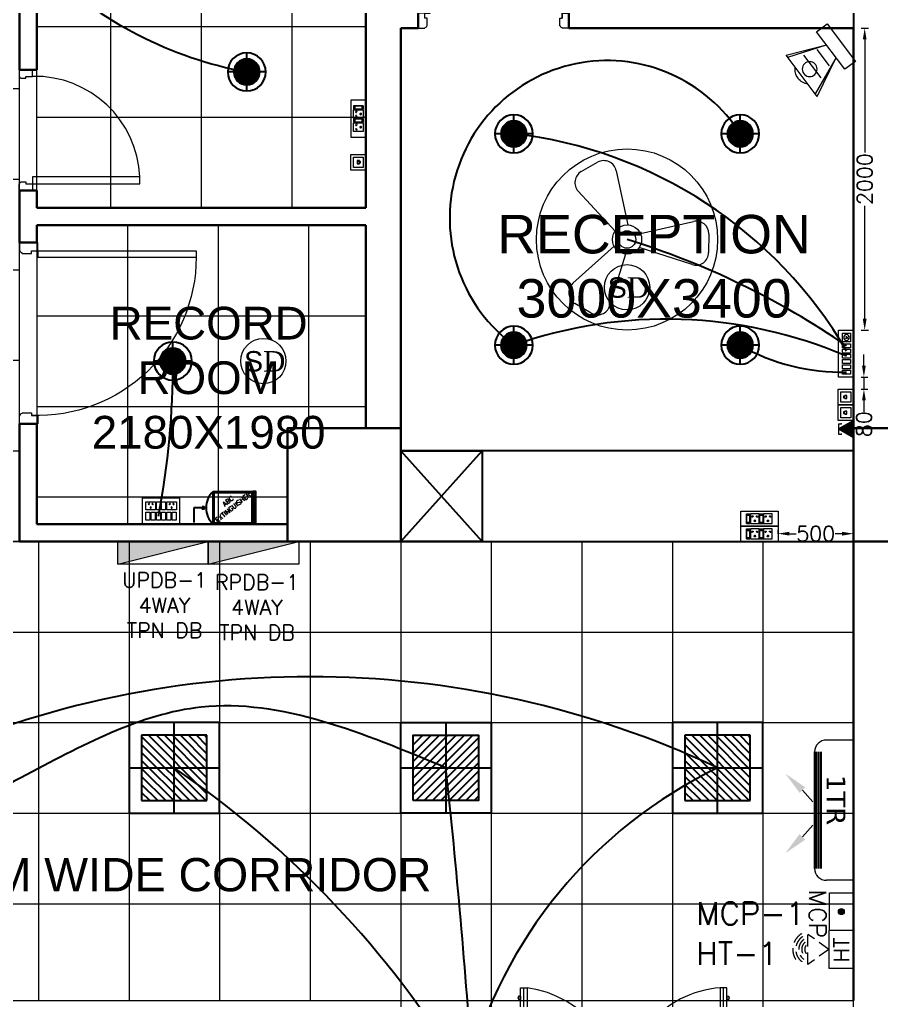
# Model space of a CAD drawing. Header units: millimetres. Extents: x 3552052 to 4144896, y -707811 to -630695.
# Drawn here: x 3579611 to 3585321, y -648580 to -642084 of the extents above; entities that cross this region are included whole.
import ezdxf

# ---------------------------------------------------------------- set-up
doc = ezdxf.new("R2010")
doc.units = ezdxf.units.MM
doc.header["$LTSCALE"] = 6
doc.header["$MEASUREMENT"] = 0
doc.linetypes.add('DASHED2', pattern=[0.375, 0.25, -0.125])
doc.linetypes.add('HIDDEN', pattern=[0.375, 0.25, -0.125])
doc.layers.get('Defpoints').update_dxf_attribs({"linetype": 'CONTINUOUS', "lineweight": 0})
for name, color, linetype, lineweight in [('COL', 5, 'CONTINUOUS', 0), ('DIM', 7, 'CONTINUOUS', 0), ('DOOR', 44, 'CONTINUOUS', 0), ('Double Leaf Door', 4, 'CONTINUOUS', 0), ('ELE 36W EMERGENCY LIGHT', 5, 'CONTINUOUS', 0), ('ELE 36W LED LIGHT', 6, 'CONTINUOUS', 0), ('ELE-1200MM CEILINGFAN', 6, 'CONTINUOUS', 0), ('ELE-12M RAW&UPS SB', 40, 'CONTINUOUS', 0), ('ELE-12W LED', 1, 'CONTINUOUS', 0), ('ELE-12W UPS LIGHT', 3, 'CONTINUOUS', 0), ('ELE-2NOS OF 6-16 RAW POWER SOCKET', 1, 'CONTINUOUS', 0), ('ELE-36W EMERGENCY  LED LIGHT', 7, 'CONTINUOUS', 0), ('ELE-36W LED LIGHT', 210, 'CONTINUOUS', 0), ('ELE-4M RAW P.SB', 40, 'CONTINUOUS', 0), ('ELE-4M UPS P.SB', 3, 'CONTINUOUS', 0), ('ELE-6M RAW P.SB', 40, 'HIDDEN', 0), ('ELE-8M RAW & UPS SB', 31, 'CONTINUOUS', 0), ('ELE-CABLE TRAY', 31, 'CONTINUOUS', 0), ('ELE-TEL POINT', 4, 'CONTINUOUS', 0), ('ELE. 2N0S OF 6-16 UPS SOCKETS', 191, 'CONTINUOUS', 0), ('ELE. DB', 1, 'CONTINUOUS', 0), ('ELE.DB', 1, 'CONTINUOUS', 0), ('ELE.LAN POINT', 3, 'CONTINUOUS', 0), ('FA-BELOW SMOKE DERECTOR', 1, 'CONTINUOUS', 0), ('FA-ELECTRONIC HOOTER', 6, 'CONTINUOUS', 0), ('FA-FIRE TEXT', 7, 'CONTINUOUS', 0), ('FA-MNUAL CALL POINT', 10, 'CONTINUOUS', 0), ('FUR', 21, 'CONTINUOUS', 0), ('hatch', 252, 'CONTINUOUS', 0), ('HVAC_HI_WALL_1TR', 1, 'CONTINUOUS', 0), ('LV.CC CEMARA', 66, 'CONTINUOUS', 0), ('M HVAC HIGH WALL UNIT', 3, 'CONTINUOUS', 0), ('MEP_HVAC_TEXT', 7, 'CONTINUOUS', 0), ('Staircase', 7, 'CONTINUOUS', 0), ('WALL', 8, 'CONTINUOUS', 0)]:
    doc.layers.add(name, color=color, linetype=linetype, lineweight=lineweight)
doc.layers.add('ELE-LIGHTING WIRING', color=7, linetype='CONTINUOUS', lineweight=0, true_color=0x63d7b6)
doc.layers.add('FIRE EXTINGUISHER', color=7, linetype='CONTINUOUS')
doc.styles.add('ARIAL', font='arial.ttf')
doc.styles.add('PDF Times New Roman', font='times.ttf')
doc.styles.add('ROMANS', font='romans.shx')
doc.styles.get("Standard").update_dxf_attribs({"font": 'SIMPLEX'})
doc.styles.add('VERDANA', font='verdana.ttf')
doc.dimstyles.new('AEPL1', dxfattribs={"dimtxt": 100, "dimasz": 75, "dimexe": 25, "dimexo": 50, "dimtad": 0, "dimdec": 0, "dimtxsty": 'ROMANS', "dimcen": 2.5, "dimclrd": 7, "dimclre": 7, "dimclrt": 7, "dimadec": 0, "dimazin": 0, "dimtfac": 1, "dimtdec": 0, "dimtmove": 0, "dimatfit": 3, "dimfxl": 1, "dimlwd": 0, "dimlwe": 0, "dimarcsym": 0})

# ---------------------------------------------------------------- blocks, each defined once
blk = doc.blocks.new('QWE')
at = {"layer": 'ELE-12W UPS LIGHT', "lineweight": 25}
h = blk.add_hatch(dxfattribs=at)
h.set_pattern_fill('ANSI31', color=8)
h.set_pattern_definition([(45, (-1135553.9097, 459369.4158), (-2.24506403, 2.24506403), [])])
edge = h.paths.add_edge_path()
edge.add_arc((0, 0), 85.7, 0, 360)
at = {"layer": 'ELE-12W UPS LIGHT', "color": 3, "lineweight": 25}
for p, q in [((0, -126.1), (0, 126.1)), ((-126.1, 0), (126.1, 0))]:
    blk.add_line(p, q, dxfattribs=at)
for radius in [126.1, 85.7]:
    blk.add_circle((0, 0), radius, dxfattribs=at)
blk = doc.blocks.new('dsff')
at = {"layer": 'ELE-4M RAW P.SB', "color": 40, "ltscale": 10}
for p, q in [((3540307, -687741.9), (3540313.9, -687738.3)), ((3540314.6, -687739.2), (3540309.6, -687744.9)), ((3540314.5, -687735.8), (3540312, -687728.6)), ((3540316, -687727.9), (3540315.6, -687735.7)), ((3540323.6, -687742.7), (3540317, -687738.5)), ((3540317.5, -687737.4), (3540324.9, -687738.9))]:
    blk.add_line(p, q, dxfattribs=at)
for points in [[(3540053.7, -687792.1), (3540364.8, -687792.1), (3540364.8, -687692.1), (3540053.7, -687692.1)], [(3540143.1, -687764.4), (3540169.5, -687764.4), (3540169.5, -687711.6), (3540143.1, -687711.6)], [(3540177.8, -687764.4), (3540204.2, -687764.4), (3540204.2, -687711.6), (3540177.8, -687711.6)], [(3540212.5, -687764.4), (3540238.8, -687764.4), (3540238.8, -687711.6), (3540212.5, -687711.6)], [(3540247.1, -687764.4), (3540273.5, -687764.4), (3540273.5, -687711.6), (3540247.1, -687711.6)], [(3540286.8, -687764.7), (3540344.9, -687764.7), (3540344.9, -687712), (3540286.8, -687712)]]:
    blk.add_lwpolyline(points, close=True, dxfattribs=at)
for radius in [19.1, 1.78]:
    blk.add_circle((3540315.5, -687737.5), radius, dxfattribs=at)
at = {"layer": 'ELE-6M RAW P.SB', "color": 3, "linetype": 'ByBlock'}
for points in [[(3540073.7, -687764.4), (3540100.1, -687764.4), (3540100.1, -687711.6), (3540073.7, -687711.6)], [(3540108.4, -687764.4), (3540134.8, -687764.4), (3540134.8, -687711.6), (3540108.4, -687711.6)]]:
    blk.add_lwpolyline(points, close=True, dxfattribs=at)
blk = doc.blocks.new('*D69')
at = {"layer": 'Defpoints', "color": 0, "transparency": 16777216}
for p in [(3585135.5, -642140.4), (3585209.9, -642140.4), (3585135.5, -644140.4)]:
    blk.add_point(p, dxfattribs=at)
at = {"layer": 'ELE-CABLE TRAY', "color": 7, "lineweight": 0, "transparency": 16777216}
for p, q in [((3585185.5, -642140.4), (3585234.9, -642140.4)), ((3585209.9, -642215.4), (3585209.9, -642963.6)), ((3585209.9, -644065.4), (3585209.9, -643317.2)), ((3585185.5, -644140.4), (3585234.9, -644140.4))]:
    blk.add_line(p, q, dxfattribs=at)
at = {"layer": 'ELE-CABLE TRAY', "color": 7, "transparency": 16777216}
for points in [[(3585197.4, -642215.4), (3585222.4, -642215.4), (3585209.9, -642140.4)], [(3585197.4, -644065.4), (3585222.4, -644065.4), (3585209.9, -644140.4)]]:
    blk.add_solid(points, dxfattribs=at)
at = {"layer": 'ELE-CABLE TRAY', "color": 7, "lineweight": -3, "transparency": 16777216, "insert": (3585209.9, -643140.4), "char_height": 100, "attachment_point": 5, "rotation": 90, "style": 'ROMANS'}
blk.add_mtext('2000', dxfattribs=at)
blk = doc.blocks.new('tel')
at = {"layer": 'ELE-TEL POINT', "ltscale": 30}
h = blk.add_hatch(dxfattribs=at)
h.set_pattern_fill('ANSI31', color=4, scale=19.025387, style=0)
h.set_pattern_definition([(45, (-98.626, 0.184), (-42.7132, 42.7132), [])])
h.paths.add_polyline_path([(-99, 0), (840, 1654), (1778, -3)])
at = {"layer": 'ELE-TEL POINT', "color": 4, "ltscale": 30}
for p, q in [((-99, 0), (840, 1654)), ((840, 1654), (1778, -3)), ((1778, -3), (-99, 0))]:
    blk.add_line(p, q, dxfattribs=at)
at = {"layer": 'ELE-TEL POINT', "color": 4, "ltscale": 12}
for p, q in [((276, 1648), (275, 1398)), ((1404, 1646), (1403, 1396))]:
    blk.add_line(p, q, dxfattribs=at)
at = {"layer": 'ELE-TEL POINT', "color": 4, "linetype": 'Continuous', "ltscale": 12}
blk.add_line((276, 1648), (1404, 1646), dxfattribs=at)
at = {"layer": 'ELE-TEL POINT', "color": 4, "ltscale": 30, "const_width": 95.1}
for points in [[(227, 1363, 1), (323, 1363, 1)], [(1355, 1361, 1), (1451, 1361, 1)]]:
    blk.add_lwpolyline(points, format="xyb", close=True, dxfattribs=at)
blk = doc.blocks.new('Voice')
at = {"layer": 'ELE.LAN POINT', "color": 6}
for points in [[(0, -31.8), (127.9, -31.8), (127.9, 92), (0, 92)], [(21.9, -10), (106, -10), (106, 70.1), (21.9, 70.1)], [(77.3, 21.4), (69.7, 21.4), (69.7, 11.7), (58.1, 11.7), (58.1, 21.4), (50.6, 21.4), (50.6, 38.7), (77.3, 38.7)], [(75.9, 22.8), (68.4, 22.8), (68.4, 13), (59.5, 13), (59.5, 22.8), (52, 22.8), (52, 37.4), (75.9, 37.4)]]:
    blk.add_lwpolyline(points, close=True, dxfattribs=at)
blk = doc.blocks.new('*D70')
at = {"layer": 'Defpoints', "color": 0, "transparency": 16777216}
for p in [(3585135.5, -644451.5), (3585135.5, -644531.5), (3585204.7, -644531.5)]:
    blk.add_point(p, dxfattribs=at)
at = {"layer": 'ELE-CABLE TRAY', "color": 7, "lineweight": 0, "transparency": 16777216}
for p, q in [((3585204.7, -644376.5), (3585204.7, -644301.5)), ((3585185.5, -644451.5), (3585229.7, -644451.5)), ((3585204.7, -644451.5), (3585204.7, -644531.5)), ((3585185.5, -644531.5), (3585229.7, -644531.5)), ((3585204.7, -644606.5), (3585204.7, -644681.5))]:
    blk.add_line(p, q, dxfattribs=at)
at = {"layer": 'ELE-CABLE TRAY', "color": 7, "transparency": 16777216}
for points in [[(3585192.2, -644376.5), (3585217.2, -644376.5), (3585204.7, -644451.5)], [(3585192.2, -644606.5), (3585217.2, -644606.5), (3585204.7, -644531.5)]]:
    blk.add_solid(points, dxfattribs=at)
at = {"layer": 'ELE-CABLE TRAY', "color": 7, "lineweight": -3, "transparency": 16777216, "insert": (3585204.7, -644763.1), "char_height": 100, "attachment_point": 5, "rotation": 90, "style": 'ROMANS'}
blk.add_mtext('80', dxfattribs=at)
blk = doc.blocks.new('*D71')
at = {"layer": 'Defpoints', "color": 0, "transparency": 16777216}
for p in [(3585135.5, -645489.1), (3584635.6, -645540.4), (3585135.5, -645540.4)]:
    blk.add_point(p, dxfattribs=at)
at = {"layer": 'ELE-CABLE TRAY', "color": 7, "lineweight": 0, "transparency": 16777216}
for p, q in [((3584635.6, -645490.4), (3584635.6, -645464.1)), ((3584710.6, -645489.1), (3584756.4, -645489.1)), ((3585060.5, -645489.1), (3585014.8, -645489.1)), ((3585135.5, -645490.4), (3585135.5, -645464.1))]:
    blk.add_line(p, q, dxfattribs=at)
at = {"layer": 'ELE-CABLE TRAY', "color": 7, "transparency": 16777216}
for points in [[(3584710.6, -645476.6), (3584710.6, -645501.6), (3584635.6, -645489.1)], [(3585060.5, -645476.6), (3585060.5, -645501.6), (3585135.5, -645489.1)]]:
    blk.add_solid(points, dxfattribs=at)
at = {"layer": 'ELE-CABLE TRAY', "color": 7, "lineweight": -3, "transparency": 16777216, "insert": (3584885.6, -645489.1), "char_height": 100, "attachment_point": 5, "style": 'ROMANS'}
blk.add_mtext('500', dxfattribs=at)
blk = doc.blocks.new('18W LED')
at = {"layer": 'ELE-12W LED', "lineweight": 25}
h = blk.add_hatch(dxfattribs=at)
h.set_pattern_fill('ANSI31', color=252)
h.set_pattern_definition([(45, (-1135553.9097, 459369.4158), (-2.24506403, 2.24506403), [])])
edge = h.paths.add_edge_path()
edge.add_arc((0, 0), 85.7, 0, 360)
at = {"layer": 'ELE-12W LED', "color": 1, "lineweight": 25}
for p, q in [((0, -126.1), (0, 126.1)), ((-126.1, 0), (126.1, 0))]:
    blk.add_line(p, q, dxfattribs=at)
for radius in [126.1, 85.7]:
    blk.add_circle((0, 0), radius, dxfattribs=at)
blk = doc.blocks.new('A$C07FB25EA')
at = {"layer": 'ELE-1200MM CEILINGFAN', "color": 3}
for p, q in [((6.53, 13.37), (9.47, 11.64)), ((0.26, 2.64), (3.17, 12.07)), ((9.84, 7.94), (2.36, 1.21)), ((-11.8, 4.55), (-2.22, 1.44)), ((-14.84, -1.03), (-14.81, 2.38)), ((-2.41, -1.1), (-12.04, -3.29)), ((2.16, -1.54), (8.87, -8.78)), ((1.96, -12.49), (-0.13, -2.65)), ((8.31, -12.34), (5.35, -14.02))]:
    blk.add_line(p, q, dxfattribs=at)
at = {"layer": 'ELE-1200MM CEILINGFAN', "color": 5, "ltscale": 10}
blk.add_circle((0, 0), 16.45, dxfattribs=at)
at = {"layer": 'ELE-1200MM CEILINGFAN', "color": 3}
for radius in [2.65, 1.58]:
    blk.add_circle((0, 0), radius, dxfattribs=at)
for centre, start, end in [((5.36, 11.38), 59.5281, 162.5229), ((8.3, 9.66), 311.9493, 59.5281), ((-12.51, 2.36), 71.9493, 179.5281), ((-12.54, -1.05), 179.5281, 282.5229), ((7.18, -10.34), 299.5281, 42.5229), ((4.21, -12.02), 191.9493, 299.5281)]:
    blk.add_arc(centre, 2.3, start, end, dxfattribs=at)
blk = doc.blocks.new('SMOKE DETECTOR')
at = {"layer": 'FA-BELOW SMOKE DERECTOR', "color": 7}
blk.add_circle((931028.7, -118293.9), 166, dxfattribs=at)
at = {"layer": 'FA-BELOW SMOKE DERECTOR', "insert": (930887.1, -118373), "char_height": 150, "attachment_point": 7, "style": 'PDF Times New Roman'}
blk.add_mtext('{\\fArial|b0|i0|c0|p34;S}D', dxfattribs=at)
blk = doc.blocks.new('6MODULE-UPS')
at = {"layer": 'ELE. 2N0S OF 6-16 UPS SOCKETS', "color": 223, "lineweight": 0}
for p, q in [((-5.7, 91.9), (-5.7, 19.7)), ((-5.7, 91.9), (-5.7, 19.7)), ((19.4, 91.9), (-5.7, 91.9)), ((-5.7, 91.9), (19.4, 91.9)), ((-3.6, 84), (-3.6, 27.6)), ((17.3, 84), (-3.6, 84)), ((17.3, 27.6), (17.3, 84)), ((19.4, 19.7), (19.4, 91.9)), ((23.6, 91.9), (86.9, 91.9)), ((23.6, 19.7), (23.6, 91.9)), ((86.9, 91.9), (86.9, 19.7)), ((91.1, 91.9), (91.1, 19.7)), ((91.1, 91.9), (91.1, 19.7)), ((116.2, 91.9), (91.1, 91.9)), ((91.1, 91.9), (116.2, 91.9)), ((93.2, 84), (93.2, 27.6)), ((114.1, 84), (93.2, 84)), ((114.1, 27.6), (114.1, 84)), ((116.2, 19.7), (116.2, 91.9)), ((120.4, 19.7), (120.4, 91.9)), ((120.4, 91.9), (183.6, 91.9)), ((183.6, 91.9), (183.6, 19.7)), ((-5.7, 19.7), (19.4, 19.7)), ((-3.6, 30.1), (17.3, 30.1)), ((-3.6, 27.6), (17.3, 27.6)), ((86.9, 19.7), (23.6, 19.7)), ((91.1, 19.7), (116.2, 19.7)), ((93.2, 30.1), (114.1, 30.1)), ((93.2, 27.6), (114.1, 27.6)), ((183.6, 19.7), (120.4, 19.7))]:
    blk.add_line(p, q, dxfattribs=at)
blk.add_lwpolyline([(-48.1, 0), (226, 0), (226, 111.6), (-48.1, 111.6)], close=True, dxfattribs=at)
for centre, radius, start, end in [((55.3, 73.6), 4.92, 307.15837, 232.84163), ((152, 73.6), 4.92, 307.15837, 232.84163), ((37.2, 41.7), 4.24, 5.26891, 272.51003), ((40.6, 38.8), 3.42, 202.68381, 75.09514), ((55.3, 68.7), 3.14, 161.40312, 18.59688), ((69.9, 38.8), 3.42, 104.90486, 337.31619), ((73.3, 41.7), 4.24, 267.48997, 174.73109), ((134, 41.7), 4.24, 5.26891, 272.51003), ((137.3, 38.8), 3.42, 202.68381, 75.09514), ((152, 68.7), 3.14, 161.40312, 18.59688), ((166.7, 38.8), 3.42, 104.90486, 337.31619), ((170, 41.7), 4.24, 267.48997, 174.73109)]:
    blk.add_arc(centre, radius, start, end, dxfattribs=at)
blk = doc.blocks.new('FIRE EXTINGUISHER')
at = {"layer": 'FIRE EXTINGUISHER', "color": 1, "ltscale": 0.1}
for p, q in [((-0.112, 1.728), (-0.548, 1.728)), ((-0.112, 1.481), (-0.112, 1.728)), ((-0.112, 1.365), (-0.112, 1.423))]:
    blk.add_line(p, q, dxfattribs=at)
for points in [[(-0.084, 1.481), (-0.141, 1.481), (-0.141, 1.423), (-0.084, 1.423)], [(0.372, 1.149), (0.372, -0.029), (-0.597, -0.029), (-0.597, 1.149)], [(0.35, 1.127), (0.35, -0.007), (-0.575, -0.007), (-0.575, 1.127)], [(-0.597, -0.124), (0.372, -0.124), (0.372, -0.029), (-0.597, -0.029)], [(-0.575, -0.102), (0.35, -0.102), (0.35, -0.052), (-0.575, -0.052)]]:
    blk.add_lwpolyline(points, close=True, dxfattribs=at)
blk.add_arc((-0.112, 0.712), 0.653, 42.0434, 137.9121, dxfattribs=at)
at = {"layer": 'FIRE EXTINGUISHER', "color": 1, "ltscale": 0.1, "insert": (-0.146, 0.52, -243.239), "char_height": 0.139, "width": 0.31903, "attachment_point": 8, "rotation": 308.636}
blk.add_mtext('ABC EXTINGUISHER', dxfattribs=at)
blk = doc.blocks.new('MCP')
at = {"layer": 'FA-MNUAL CALL POINT'}
h = blk.add_hatch(color=256, dxfattribs=at)
h.set_gradient(color1=(255, 0, 0), color2=(255, 39, 39), centered=1, one_color=1, tint=0.57958)
h.paths.add_polyline_path([(417503.5, 744463.8, 1), (417477.5, 744463.8, 1)])
blk.add_lwpolyline([(417407.5, 744516), (417573.5, 744516), (417573.5, 744411.5), (417407.5, 744411.5)], close=True, dxfattribs=at)
blk.add_circle((417490.5, 744463.8), 13, dxfattribs=at)
at = {"layer": 'FA-MNUAL CALL POINT', "insert": (417500.1, 744322), "char_height": 75, "width": 244.762, "attachment_point": 8}
blk.add_mtext('MCP', dxfattribs=at)
blk = doc.blocks.new('110DB FIRE HOOTER')
at = {"layer": 'FA-ELECTRONIC HOOTER', "color": 53, "linetype": 'DASHED2'}
for p, q in [((-0.238, 0), (-0.238, -0.311)), ((0.238, 0), (-0.238, 0)), ((0.238, -0.311), (0.238, 0)), ((-0.238, -0.311), (0.238, -0.311))]:
    blk.add_line(p, q, dxfattribs=at)
at = {"layer": 'FA-ELECTRONIC HOOTER', "color": 53, "linetype": 'DASHED2', "ltscale": 0.1}
for p, q in [((0, -0.311), (-0.19, -0.576)), ((0, -0.311), (0.19, -0.576)), ((0.19, -0.576), (-0.19, -0.576))]:
    blk.add_line(p, q, dxfattribs=at)
for radius, start, end in [(0.118, 220.3172, 319.6828), (0.08, 230.7147, 309.2853), (0.231, 210.2007, 319.4187), (0.193, 212.22, 327.78), (0.155, 215.2483, 324.7517)]:
    blk.add_arc((0, -0.536), radius, start, end, dxfattribs=at)
at = {"layer": 'FA-ELECTRONIC HOOTER', "color": 53, "insert": (0.165, -0.247), "char_height": 0.1942, "width": 0.36807, "attachment_point": 1, "rotation": 180}
blk.add_mtext('HT', dxfattribs=at)
blk = doc.blocks.new('CC CEMARA')
at = {"layer": 'LV.CC CEMARA', "linetype": 'ByBlock'}
for p, q in [((46.7, -104.5), (105.3, -34.9)), ((239.6, -66.6), (64.7, -12.2)), ((232.1, -75.7), (64.7, -12.2)), ((94.5, -242.4), (18.6, -67.1)), ((18.6, -67.1), (104.2, -230.6)), ((81.3, -159.1), (162.8, -62.4)), ((94.5, -242.4), (239.6, -66.6))]:
    blk.add_line(p, q, dxfattribs=at)
blk.add_lwpolyline([(110.8, 42.8), (66.4, 79.7), (-66.4, -79.7), (-22, -116.7)], close=True, dxfattribs=at)
blk.add_circle((133.5, -123.5), 32.9, dxfattribs=at)
blk.add_arc((131.6, -123.6), 66.7, 275.3702, 5.5412, dxfattribs=at)
blk = doc.blocks.new('A$C19B8274B')
at = {"layer": 'DOOR'}
for p, q in [((-45, 925), (-80, 925)), ((-80, 50), (-80, 925)), ((-45, 50), (-45, 925)), ((-45, 50), (-80, 50)), ((-955, -50), (-955, -47.5)), ((-940, -35), (-942.5, -35)), ((-60, -35), (-57.5, -35)), ((-45, -50), (-45, -47.5))]:
    blk.add_line(p, q, dxfattribs=at)
for points in [[(-940, 15), (-955, 15), (-955, 50), (-1000, 50), (-1000, -50), (-955, -50)], [(-940, -35), (-940, 15)], [(-60, 15), (-45, 15), (-45, 50), (0, 50), (0, -50), (-45, -50)], [(-60, -35), (-60, 15)]]:
    blk.add_lwpolyline(points, dxfattribs=at)
at = {"layer": 'DOOR', "color": 145}
blk.add_arc((-80, 50), 875, 90, 182.2924, dxfattribs=at)
at = {"layer": 'DOOR'}
for centre, start, end in [((-955, -35), 270, 0), ((-45, -35), 180, 270)]:
    blk.add_arc(centre, 12.5, start, end, dxfattribs=at)
blk = doc.blocks.new('Z$W@#1841')
at = {"layer": 'DOOR'}
blk.add_lwpolyline([(482.5, 633.2), (482.5, -167.4), (533, -167.4), (533, 633.2)], close=True, dxfattribs=at)
for points in [[(-254.1, -217.9), (-267.6, -217.9), (-267.6, -167.4), (-317.3, -167.4), (-317.3, -267.4), (-267.6, -267.4), (-267.6, -265.2, 0.414214), (-256.3, -253.9), (-254.1, -253.9)], [(519.5, -217.9), (533, -217.9), (533, -167.4), (582.7, -167.4), (582.7, -267.4), (533, -267.4), (533, -265.2, -0.414214), (521.7, -253.9), (519.5, -253.9)]]:
    blk.add_lwpolyline(points, format="xyb", close=True, dxfattribs=at)
at = {"layer": 'DOOR', "color": 145}
blk.add_arc((518.4, -152.1), 786.1, 92.61772, 181.11293, dxfattribs=at)
blk = doc.blocks.new('2000x80')
at = {"layer": 'Double Leaf Door'}
for points in [[(104210, -25357.6), (104215, -25357.6), (104215, -25061.1), (104210, -25061.1)], [(104253.7, -25061.1), (104248.7, -25061.1), (104248.7, -25357.6), (104253.7, -25357.6)], [(105533.1, -25061.1), (105538, -25061.1), (105538, -25357.6), (105533.1, -25357.6)], [(105576.7, -25357.6), (105571.8, -25357.6), (105571.8, -25061.1), (105576.7, -25061.1)]]:
    blk.add_hatch(color=6, dxfattribs=at).paths.add_polyline_path(points)
at = {"layer": 'Double Leaf Door', "color": 8}
for p, q in [((104210, -25567.2), (104210, -24813)), ((104210, -24813), (104253.7, -24813)), ((104231.9, -25061.1), (104231.9, -24813)), ((104253.7, -24813), (104253.7, -25567.2)), ((105576.7, -24813), (105533.1, -24813)), ((105533.1, -24813), (105533.1, -25567.2)), ((105554.9, -25061.1), (105554.9, -24813)), ((105576.7, -25567.2), (105576.7, -24813)), ((104195.7, -24870.5), (104195.7, -24888.5)), ((104210, -24868.6), (104197.6, -24868.6)), ((104210, -24868.6), (104210, -24890.5)), ((105576.7, -24868.6), (105589.2, -24868.6)), ((105576.7, -24868.6), (105576.7, -24890.5)), ((105591.1, -24870.5), (105591.1, -24888.5)), ((104197.6, -24890.5), (104210, -24890.5)), ((105589.2, -24890.5), (105576.7, -24890.5)), ((104231.9, -25567.2), (104231.9, -25357.6)), ((105554.9, -25567.2), (105554.9, -25357.6)), ((104165.9, -25567.2), (104165.9, -25647.2)), ((104206.1, -25567.2), (104165.9, -25567.2)), ((104167.9, -25569.2), (104167.9, -25645.3)), ((104204.1, -25569.2), (104167.9, -25569.2)), ((104204.1, -25644.3), (104204.1, -25569.2)), ((104206.1, -25642.3), (104206.1, -25567.2)), ((104253.7, -25567.2), (104210, -25567.2)), ((105533.1, -25567.2), (105576.7, -25567.2)), ((105580.7, -25642.3), (105580.7, -25567.2)), ((105580.7, -25567.2), (105620.9, -25567.2)), ((105582.7, -25644.3), (105582.7, -25569.2)), ((105582.7, -25569.2), (105618.9, -25569.2)), ((105618.9, -25569.2), (105618.9, -25645.3)), ((105620.9, -25567.2), (105620.9, -25647.2)), ((104165.9, -25647.2), (104206.1, -25647.2)), ((104167.9, -25645.3), (104206.1, -25645.3)), ((104216, -25644.3), (104204.1, -25644.3)), ((104218, -25642.3), (104206.1, -25642.3)), ((104206.1, -25645.3), (104216, -25645.3)), ((104206.1, -25647.2), (104218, -25647.2)), ((104216, -25645.3), (104216, -25644.3)), ((104218, -25647.2), (104218, -25642.3)), ((105568.8, -25647.2), (105568.8, -25642.3)), ((105568.8, -25642.3), (105580.7, -25642.3)), ((105580.7, -25647.2), (105568.8, -25647.2)), ((105570.8, -25645.3), (105570.8, -25644.3)), ((105570.8, -25644.3), (105582.7, -25644.3)), ((105580.7, -25645.3), (105570.8, -25645.3)), ((105618.9, -25645.3), (105580.7, -25645.3)), ((105620.9, -25647.2), (105580.7, -25647.2))]:
    blk.add_line(p, q, dxfattribs=at)
at = {"layer": 'Double Leaf Door', "color": 6}
for p, q in [((104253.7, -25061.1), (104210, -25061.1)), ((104210, -25061.1), (104210, -25357.6)), ((104215, -25357.6), (104215, -25061.1)), ((104248.7, -25357.6), (104248.7, -25061.1)), ((104253.7, -25357.6), (104253.7, -25061.1)), ((105533.1, -25357.6), (105533.1, -25061.1)), ((105533.1, -25061.1), (105576.7, -25061.1)), ((105538, -25357.6), (105538, -25061.1)), ((105571.8, -25357.6), (105571.8, -25061.1)), ((105576.7, -25061.1), (105576.7, -25357.6)), ((104210, -25357.6), (104253.7, -25357.6)), ((105576.7, -25357.6), (105533.1, -25357.6))]:
    blk.add_line(p, q, dxfattribs=at)
at = {"layer": 'Double Leaf Door', "color": 6, "ltscale": 100}
for p, q in [((104248.7, -25061.1), (104248.7, -25357.6)), ((105538, -25061.1), (105538, -25357.6))]:
    blk.add_line(p, q, dxfattribs=at)
at = {"layer": 'Double Leaf Door', "color": 6}
for points in [[(104210, -25061.1), (104210, -25357.6), (104215, -25357.6), (104215, -25061.1), (104210, -25061.1)], [(104253.7, -25061.1), (104253.7, -25357.6), (104248.7, -25357.6), (104248.7, -25061.1), (104253.7, -25061.1)], [(105533.1, -25061.1), (105533.1, -25357.6), (105538, -25357.6), (105538, -25061.1), (105533.1, -25061.1)], [(105576.7, -25061.1), (105576.7, -25357.6), (105571.8, -25357.6), (105571.8, -25061.1), (105576.7, -25061.1)]]:
    blk.add_lwpolyline(points, dxfattribs=at)
at = {"layer": 'Double Leaf Door', "ltscale": 5000}
for points in [[(104210, -25061.1), (104210, -25357.6), (104215, -25357.6), (104215, -25061.1), (104210, -25061.1)], [(105576.7, -25061.1), (105576.7, -25357.6), (105571.8, -25357.6), (105571.8, -25061.1), (105576.7, -25061.1)]]:
    blk.add_lwpolyline(points, dxfattribs=at)
at = {"layer": 'Double Leaf Door', "color": 8}
for centre, radius, start, end in [((104143.8, -25554.6), 749.7, 359.03214, 81.57239), ((105589, -25508.8), 698.1, 94.59437, 184.8011), ((104195.7, -24879.5), 3.72, 90, 270), ((104197.6, -24870.5), 1.98, 90, 180), ((105589.2, -24870.5), 1.98, 0, 90), ((105591.1, -24879.5), 3.72, 270, 90), ((104197.6, -24888.5), 1.98, 180, 270), ((105589.2, -24888.5), 1.98, 270, 0)]:
    blk.add_arc(centre, radius, start, end, dxfattribs=at)
blk = doc.blocks.new('FGDFGG')
at = {"layer": 'ELE-12M RAW&UPS SB', "color": 40, "ltscale": 10}
for points in [[(3595228.4, -688021.4), (3594984.7, -688021.4), (3594984.7, -687846.4), (3595228.4, -687846.4)], [(3595033, -687926.2), (3595006.6, -687926.2), (3595006.6, -687873.4), (3595033, -687873.4)], [(3595067.7, -687926.2), (3595041.3, -687926.2), (3595041.3, -687873.4), (3595067.7, -687873.4)], [(3595102.4, -687926.2), (3595076, -687926.2), (3595076, -687873.4), (3595102.4, -687873.4)], [(3595137, -687926.2), (3595110.6, -687926.2), (3595110.6, -687873.4), (3595137, -687873.4)], [(3595102.4, -687993.7), (3595076, -687993.7), (3595076, -687940.9), (3595102.4, -687940.9)], [(3595137, -687993.7), (3595110.6, -687993.7), (3595110.6, -687940.9), (3595137, -687940.9)]]:
    blk.add_lwpolyline(points, close=True, dxfattribs=at)
at = {"layer": 'ELE-12M RAW&UPS SB', "color": 3, "linetype": 'ByBlock'}
blk.add_lwpolyline([(3595171.7, -687926.2), (3595145.3, -687926.2), (3595145.3, -687873.4), (3595171.7, -687873.4)], close=True, dxfattribs=at)
at = {"layer": 'ELE-12M RAW&UPS SB', "color": 3, "linetype": 'ByBlock', "elevation": 0}
blk.add_lwpolyline([(3595206.4, -687926.2), (3595180, -687926.2), (3595180, -687873.4), (3595206.4, -687873.4)], close=True, dxfattribs=at)
at = {"layer": 'ELE-4M RAW P.SB', "color": 40, "ltscale": 10}
for p, q in [((3595004.6, -687941.2), (3595067.7, -687941.2)), ((3595004.6, -687994), (3595004.6, -687941.2)), ((3595067.7, -687941.2), (3595067.7, -687994)), ((3595143.3, -687941.2), (3595206.4, -687941.2)), ((3595143.3, -687994), (3595143.3, -687941.2)), ((3595206.4, -687941.2), (3595206.4, -687994)), ((3595067.7, -687994), (3595004.6, -687994)), ((3595206.4, -687994), (3595143.3, -687994))]:
    blk.add_line(p, q, dxfattribs=at)
for centre, radius, start, end in [((3595022.9, -687977.9), 3.1, 5.26891, 272.51003), ((3595025.4, -687980.1), 2.5, 202.68381, 75.09514), ((3595036.1, -687954.6), 3.6, 307.15837, 232.84163), ((3595036.1, -687958.2), 2.29, 161.40312, 18.59688), ((3595046.9, -687980.1), 2.5, 104.90486, 337.31619), ((3595049.3, -687977.9), 3.1, 267.48997, 174.73109), ((3595161.7, -687977.9), 3.1, 5.26891, 272.51003), ((3595164.1, -687980.1), 2.5, 202.68381, 75.09514), ((3595174.9, -687954.6), 3.6, 307.15837, 232.84163), ((3595174.9, -687958.2), 2.29, 161.40312, 18.59688), ((3595185.6, -687980.1), 2.5, 104.90486, 337.31619), ((3595188, -687977.9), 3.1, 267.48997, 174.73109)]:
    blk.add_arc(centre, radius, start, end, dxfattribs=at)
blk = doc.blocks.new('FGG')
at = {"layer": 'ELE-4M UPS P.SB', "color": 251, "linetype": 'ByBlock'}
for p, q in [((3598122.1, -686041.4), (3598122.1, -688021.4)), ((3598722.1, -686041.4), (3598722.1, -688021.4)), ((3599322.1, -686041.4), (3599322.1, -687386.4)), ((3597522.1, -686641.4), (3599702, -686641.4)), ((3597522.1, -687241.4), (3599702, -687241.4)), ((3597522.1, -687841.4), (3599181.9, -687841.4))]:
    blk.add_line(p, q, dxfattribs=at)
blk.add_lwpolyline([(3597522.1, -686041.4), (3597522.1, -688021.4), (3599181.9, -688021.4), (3599181.9, -687386.4), (3599702, -687386.4), (3599702, -686041.4), (3597522.1, -686041.4)], dxfattribs=at)
blk = doc.blocks.new('RTUH 6U')
at = {"layer": 'ELE-2NOS OF 6-16 RAW POWER SOCKET', "color": 30, "lineweight": 0, "ltscale": 300}
for p, q in [((-311.5, -26.5), (-226.5, -26.5)), ((-311.5, -123.5), (-311.5, -26.5)), ((-226.5, -26.5), (-226.5, -123.5)), ((-187.1, -26.5), (-220.9, -26.5)), ((-220.9, -26.5), (-220.9, -123.5)), ((-189.9, -37), (-218, -37)), ((-218, -37), (-218, -113)), ((-189.9, -40.4), (-218, -40.4)), ((-189.9, -113), (-189.9, -37)), ((-187.1, -123.5), (-187.1, -26.5)), ((-187.1, -123.5), (-187.1, -26.5)), ((-181.4, -123.5), (-181.4, -26.5)), ((-181.4, -26.5), (-96.4, -26.5)), ((-96.4, -26.5), (-96.4, -123.5)), ((-57, -26.5), (-90.8, -26.5)), ((-90.8, -26.5), (-90.8, -123.5)), ((-59.8, -37), (-88, -37)), ((-88, -37), (-88, -113)), ((-59.8, -40.4), (-88, -40.4)), ((-59.8, -113), (-59.8, -37)), ((-57, -123.5), (-57, -26.5)), ((-57, -123.5), (-57, -26.5)), ((-226.5, -123.5), (-311.5, -123.5)), ((-187.1, -123.5), (-220.9, -123.5)), ((-220.9, -123.5), (-187.1, -123.5)), ((-218, -113), (-189.9, -113)), ((-96.4, -123.5), (-181.4, -123.5)), ((-57, -123.5), (-90.8, -123.5)), ((-90.8, -123.5), (-57, -123.5)), ((-88, -113), (-59.8, -113))]:
    blk.add_line(p, q, dxfattribs=at)
blk.add_lwpolyline([(0, 0), (-368.5, 0), (-368.5, -150), (0, -150)], close=True, dxfattribs=at)
for centre, radius, start, end in [((-293.2, -56.1), 5.7, 87.48997, 354.73109), ((-288.7, -52.1), 4.6, 284.90486, 157.31619), ((-269, -99), 6.62, 127.15837, 52.84163), ((-269, -92.3), 4.22, 341.40312, 198.59688), ((-249.3, -52.1), 4.6, 22.68381, 255.09514), ((-244.8, -56.1), 5.7, 185.26891, 92.51003), ((-163.1, -56.1), 5.7, 87.48997, 354.73109), ((-158.6, -52.1), 4.6, 284.90486, 157.31619), ((-138.9, -99), 6.62, 127.15837, 52.84163), ((-138.9, -92.3), 4.22, 341.40312, 198.59688), ((-119.2, -52.1), 4.6, 22.68381, 255.09514), ((-114.7, -56.1), 5.7, 185.26891, 92.51003)]:
    blk.add_arc(centre, radius, start, end, dxfattribs=at)
blk = doc.blocks.new('2')
at = {"layer": 'ELE-4M UPS P.SB', "color": 251, "linetype": 'ByBlock'}
for p, q in [((3601460.8, -685926.4), (3601460.8, -681421.4)), ((3602060.8, -685926.4), (3602060.8, -681421.4)), ((3602660.8, -685926.4), (3602660.8, -681421.4)), ((3600970.8, -681726.4), (3603150.7, -681726.4)), ((3600970.8, -682326.4), (3603150.7, -682326.4)), ((3600970.8, -682926.4), (3603150.7, -682926.4)), ((3600970.8, -683526.4), (3603150.7, -683526.4)), ((3600970.8, -684126.4), (3603150.7, -684126.4)), ((3600970.8, -684726.4), (3603150.7, -684726.4)), ((3600970.8, -685326.4), (3603150.7, -685326.4))]:
    blk.add_line(p, q, dxfattribs=at)
blk.add_lwpolyline([(3600970.8, -681421.4), (3603150.7, -681421.4), (3603150.7, -685926.4), (3600970.8, -685926.4)], close=True, dxfattribs=at)
blk = doc.blocks.new('HI WALL SPLIT AC UNIT 1TR')
at = {"layer": 'M HVAC HIGH WALL UNIT', "color": 1, "lineweight": 5}
for p, q in [((1294404.3, -128752), (1294404.3, -129681)), ((1294404.3, -128752), (1294583.6, -128752)), ((1294662.3, -128830.7), (1294662.3, -129602.2)), ((1294404.3, -129681), (1294583.6, -129681))]:
    blk.add_line(p, q, dxfattribs=at)
at = {"layer": 'M HVAC HIGH WALL UNIT', "color": 8, "lineweight": 5}
for p, q in [((1294616.1, -128830.7), (1294616.1, -129602.2)), ((1294625.4, -128830.7), (1294625.4, -129602.2)), ((1294636.9, -128830.7), (1294636.9, -129602.2)), ((1294646.2, -128830.7), (1294646.2, -129602.2)), ((1294655.4, -128830.7), (1294655.4, -129602.2))]:
    blk.add_line(p, q, dxfattribs=at)
at = {"layer": 'M HVAC HIGH WALL UNIT', "color": 7, "lineweight": 5}
for p, q in [((1294742.7, -129039.8), (1294673.6, -129117.4)), ((1294742.7, -129349.7), (1294673.6, -129272.1))]:
    blk.add_line(p, q, dxfattribs=at)
at = {"layer": 'M HVAC HIGH WALL UNIT', "color": 1, "lineweight": 5}
for centre, start, end in [((1294583.6, -128830.7), 0, 90), ((1294583.6, -129602.2), 270, 0)]:
    blk.add_arc(centre, 78.8, start, end, dxfattribs=at)
at = {"layer": 'M HVAC HIGH WALL UNIT', "color": 7, "lineweight": 5}
for points in [[(1294760.9, -129058.7), (1294724.5, -129020.9), (1294856.2, -128930.6)], [(1294760.9, -129330.8), (1294724.5, -129368.6), (1294856.2, -129458.9)]]:
    blk.add_solid(points, dxfattribs=at)
blk = doc.blocks.new('77')
at = {"layer": 'ELE-4M UPS P.SB', "color": 251, "linetype": 'ByBlock'}
for p, q in [((3576135.5, -664143.2), (3576135.5, -667183.2)), ((3576735.5, -664143.2), (3576735.5, -667183.2)), ((3577335.5, -664143.2), (3577335.5, -667183.2)), ((3577935.5, -664143.2), (3577935.5, -667183.2)), ((3578535.5, -664143.2), (3578535.5, -667183.2)), ((3579135.5, -664143.2), (3579135.5, -667183.2)), ((3579735.5, -664143.2), (3579735.5, -667183.2)), ((3580335.5, -664143.2), (3580335.5, -667183.2)), ((3580935.5, -664143.2), (3580935.5, -667183.2)), ((3581535.5, -664143.2), (3581535.5, -667183.2)), ((3582135.5, -664143.2), (3582135.5, -667703.4)), ((3582735.5, -664143.2), (3582735.5, -667703.4)), ((3583335.5, -664143.2), (3583335.5, -667703.4)), ((3583935.5, -664143.2), (3583935.5, -667703.4)), ((3584535.5, -664143.2), (3584535.5, -667703.4)), ((3575840.5, -664743.2), (3585135.5, -664743.2)), ((3575840.5, -665343.2), (3585135.5, -665343.2)), ((3575840.5, -665943.2), (3585135.5, -665943.2)), ((3575840.5, -666543.2), (3585135.5, -666543.2)), ((3575840.5, -667183.2), (3585135.5, -667183.2))]:
    blk.add_line(p, q, dxfattribs=at)
blk.add_lwpolyline([(3585135.5, -664143.2), (3575840.5, -664143.2), (3575840.5, -667183.2), (3582135.5, -667183.2), (3582135.5, -667703.4), (3585135.5, -667703.4)], close=True, dxfattribs=at)
blk = doc.blocks.new('light300x600')
at = {"layer": 'ELE-36W LED LIGHT', "lineweight": 25}
for p, q in [((918214.7, -78407.4), (918214.7, -79007.4)), ((918814.7, -78407.4), (918214.7, -78407.4)), ((918514.7, -78407.4), (918514.7, -79007.4)), ((918814.7, -79007.4), (918814.7, -78407.4)), ((918298.3, -78491.3), (918298.6, -78491)), ((918298.3, -78544.3), (918351.6, -78491)), ((918298.3, -78597.3), (918404.7, -78491)), ((918298.3, -78650.4), (918457.7, -78491)), ((918298.3, -78703.4), (918510.7, -78491)), ((918298.3, -78756.4), (918563.8, -78491)), ((918298.3, -78809.5), (918616.8, -78491)), ((918298.3, -78862.5), (918669.8, -78491)), ((918298.3, -78915.5), (918722.9, -78491)), ((918298.3, -78491), (918298.3, -78923.7)), ((918731.1, -78491), (918298.3, -78491)), ((918343.2, -78923.7), (918731.1, -78535.8)), ((918731.1, -78923.7), (918731.1, -78491)), ((918396.2, -78923.7), (918731.1, -78588.8)), ((918449.2, -78923.7), (918731.1, -78641.9)), ((918214.7, -78707.4), (918814.7, -78707.4)), ((918502.3, -78923.7), (918731.1, -78694.9)), ((918555.3, -78923.7), (918731.1, -78747.9)), ((918608.3, -78923.7), (918731.1, -78801)), ((918661.3, -78923.7), (918731.1, -78854)), ((918298.3, -78923.7), (918731.1, -78923.7)), ((918714.4, -78923.7), (918731.1, -78907)), ((918214.7, -79007.4), (918814.7, -79007.4))]:
    blk.add_line(p, q, dxfattribs=at)
blk = doc.blocks.new('ELE.EMERGENCY 40W LED LIGHT')
at = {"layer": 'ELE-36W EMERGENCY  LED LIGHT', "lineweight": 25}
h = blk.add_hatch(dxfattribs=at)
h.set_pattern_fill('ANSI31', color=5, scale=300, style=0)
h.paths.add_polyline_path([(-207.7, -207.7), (-207.7, 207.7), (207.7, 207.7), (207.7, -207.7)])
for p, q in [((0, 288), (0, -288)), ((-288, 0), (288, 0))]:
    blk.add_line(p, q, dxfattribs=at)
for points in [[(-288, -288), (-288, 288), (288, 288), (288, -288)], [(-207.7, -207.7), (-207.7, 207.7), (207.7, 207.7), (207.7, -207.7)]]:
    blk.add_lwpolyline(points, close=True, dxfattribs=at)
blk = doc.blocks.new('FFF45')
at = {"layer": 'ELE-4M UPS P.SB', "color": 8, "linetype": 'ByBlock'}
for p, q in [((3578535.5, -688136.4), (3578535.5, -683036.4)), ((3579135.5, -688136.4), (3579135.5, -683036.4)), ((3578407.7, -683336.3), (3579610.7, -683336.4)), ((3578407.7, -683936.3), (3579610.7, -683936.4)), ((3578407.7, -684536.3), (3579610.7, -684536.4)), ((3578407.7, -685136.3), (3579610.7, -685136.4)), ((3578407.7, -685736.4), (3579610.7, -685736.4)), ((3578407.7, -686336.4), (3579610.7, -686336.4)), ((3578407.7, -686936.4), (3579610.7, -686936.4)), ((3578407.7, -687536.4), (3579610.7, -687536.4))]:
    blk.add_line(p, q, dxfattribs=at)
blk.add_lwpolyline([(3578407.7, -688136.4), (3579610.7, -688136.4), (3579610.7, -683036.4), (3578407.7, -683036.4)], close=True, dxfattribs=at)
blk = doc.blocks.new('UPS DB')
at = {"layer": 'hatch'}
h = blk.add_hatch(color=3, dxfattribs=at)
h.dxf.hatch_style = 1
h.paths.add_polyline_path([(0, -150), (600, -150), (600, 0)])
at = {"layer": 'ELE. DB', "color": 3}
blk.add_line((600, 0), (0, -150), dxfattribs=at)
blk.add_lwpolyline([(0, 0), (600, 0), (600, -150), (0, -150)], close=True, dxfattribs=at)
blk = doc.blocks.new('FREAWFRED')
at = {"layer": 'ELE.DB'}
h = blk.add_hatch(color=1, dxfattribs=at)
h.dxf.hatch_style = 1
h.paths.add_polyline_path([(149.9, 0), (149.9, 600), (0, 600)])
blk.add_line((0, 600), (149.9, 0), dxfattribs=at)
blk.add_lwpolyline([(0, 0), (0, 600), (149.9, 600), (149.9, 0)], close=True, dxfattribs=at)

msp = doc.modelspace()

# ---------------------------------------------------------------- linework, layer by layer
at = {"layer": 'COL', "color": 7, "lineweight": 30}
for points in [[(3581385.5, -645540.4), (3581385.5, -644790.4), (3582135.5, -644790.4), (3582135.5, -645540.4)], [(3585135.5, -645540.4), (3585135.5, -644790.4), (3585885.5, -644790.4), (3585885.5, -645540.4)]]:
    msp.add_lwpolyline(points, close=True, dxfattribs=at)
at = {"layer": 'ELE-LIGHTING WIRING', "color": 254, "lineweight": -3, "true_color": 0xdebad0}
for centre, radius, start, end in [((3581593.7, -639850.8), 2623.6, 226.23913, 259.50082), ((3585054.9, -643073.6), 1345.2, 240.16113, 271.47926), ((3528432.9, -652786.1), 54307.5, 3.93993, 6.07325)]:
    msp.add_arc(centre, radius, start, end, dxfattribs=at)
at = {"layer": 'ELE-LIGHTING WIRING', "lineweight": -3}
for centre, radius, start, end in [((3583504, -643399.5), 1043.9, 32.38395, 233.66618), ((3582552.7, -645757.5), 2936, 30.22367, 83.4899), ((3582056.5, -648652.3), 5350.2, 55.4651, 72.83443), ((3583893.1, -647096.9), 3029, 66.73324, 109.42902), ((3575463.8, -644383.3), 5162.1, 348.95725, 0.41921), ((3581535.5, -652775.9), 6339.2, 64.79102, 115.20898), ((3576977, -652414.3), 6501.1, 31.11722, 55.75299), ((3585589.9, -649845.1), 3114.6, 115.7758, 165.29777)]:
    msp.add_arc(centre, radius, start, end, dxfattribs=at)
at = {"layer": 'ELE-LIGHTING WIRING', "color": 254, "lineweight": -3, "true_color": 0xdebad0}
msp.add_spline([(3582435.5, -647040.4), (3580814.7, -646638.2), (3579617.7, -647106.8), (3578240.1, -647560.3), (3577035.5, -647040.4)], degree=3, dxfattribs=at)
at = {"layer": 'FUR', "color": 251, "lineweight": -3, "ltscale": 15}
for points in [[(3582135.5, -645540.4), (3582135.5, -644940.4), (3582675.5, -644940.4), (3582675.5, -645540.4)], [(3585135.5, -645540.4), (3585135.5, -644940.4), (3582135.5, -644940.4), (3582135.5, -645540.4)]]:
    msp.add_lwpolyline(points, close=True, dxfattribs=at)
at = {"layer": 'Staircase', "color": 251, "lineweight": -3}
for points in [[(3582675.5, -645540.4), (3582135.5, -644940.4)], [(3582135.5, -645540.4), (3582675.5, -644940.4)]]:
    msp.add_lwpolyline(points, dxfattribs=at)
at = {"layer": 'WALL', "color": 7, "lineweight": 30}
for p, q in [((3581905.6, -643330.5), (3581905.5, -638825.4)), ((3579610.7, -640440.4), (3579610.7, -642415.5)), ((3579725.7, -640440.4), (3579725.7, -642415.5)), ((3582250.3, -642140.4), (3582250.3, -642025.4)), ((3583250.6, -642025.4), (3583250.6, -642140.4)), ((3582135.6, -642140.4), (3582135.5, -644790.4)), ((3582135.5, -644790.4), (3582135.6, -642140.4)), ((3582250.3, -642140.4), (3582135.6, -642140.4)), ((3585135.5, -642140.4), (3583250.6, -642140.4)), ((3585135.5, -644790.4), (3585135.5, -642140.4)), ((3579610.7, -642415.5), (3579725.7, -642415.5)), ((3579610.7, -643215.5), (3579610.7, -643560.5)), ((3579610.7, -643215.5), (3579725.7, -643215.5)), ((3579725.7, -643215.5), (3579725.7, -643330.5)), ((3579725.7, -643330.5), (3581905.5, -643330.5)), ((3579725.7, -643445.5), (3581905.5, -643445.5)), ((3579725.7, -643445.5), (3579725.7, -643560.5)), ((3581905.6, -644790.4), (3581905.6, -643445.5)), ((3579610.7, -643560.5), (3579725.7, -643560.5)), ((3579610.7, -644760.5), (3579610.7, -645540.4)), ((3579610.7, -644760.5), (3579725.7, -644760.5)), ((3579725.7, -644760.5), (3579725.7, -645425.4)), ((3579725.7, -645425.4), (3581385.5, -645425.4)), ((3579610.7, -645540.4), (3581385.5, -645540.4)), ((3585135.5, -648580.6), (3585135.5, -645540.4))]:
    msp.add_line(p, q, dxfattribs=at)
at = {"layer": 'WALL', "color": 251, "lineweight": -3}
msp.add_lwpolyline([(3579725.7, -638825.4), (3585135.5, -638825.4), (3585135.5, -644790.4)], dxfattribs=at)

# ---------------------------------------------------------------- block references
at = {"layer": 'DOOR', "color": 251, "lineweight": -3, "xscale": -1, "rotation": 359.9999999999843}
msp.add_blockref('A$C19B8274B', (3582250.6, -642090.4), dxfattribs=at)
at = {"layer": 'DOOR', "color": 251, "lineweight": -3}
for name, p, xscale, yscale, zscale, rotation in [('Z$W@#1841', (3579845.4, -642697.5), 0.8888888889923692, 0.8888888889923692, 0.8888888889923692, 270), ('A$C19B8274B', (3579670.7, -643560.5), -1.2, 1.2, 1.2, 269.9999999999842)]:
    msp.add_blockref(name, p, dxfattribs=dict(at, xscale=xscale, yscale=yscale, zscale=zscale, rotation=rotation))
at = {"layer": 'Double Leaf Door', "color": 251, "lineweight": -3}
msp.add_blockref('2000x80', (3478719.6, -623683.4), dxfattribs=at)
at = {"layer": 'ELE 36W EMERGENCY LIGHT', "lineweight": -3, "xscale": 1.041666666677768, "yscale": 1.041666666677768, "zscale": 1.041666666677768}
msp.add_blockref('ELE.EMERGENCY 40W LED LIGHT', (3582435.5, -647040.4), dxfattribs=at)
at = {"layer": 'ELE 36W LED LIGHT', "lineweight": -3, "rotation": 89.9999999995464}
for p in [(3501928.2, -1565555.1), (3505528.2, -1565555.1)]:
    msp.add_blockref('light300x600', p, dxfattribs=at)
at = {"layer": 'ELE-1200MM CEILINGFAN', "color": 7, "lineweight": 30, "ltscale": 8, "xscale": 36.47592107175105, "yscale": 36.47592107175105, "zscale": 36.47592107175105, "rotation": 180}
msp.add_blockref('A$C07FB25EA', (3583635.5, -643540.4), dxfattribs=at)
at = {"layer": 'ELE-12W LED', "color": 6, "lineweight": -3, "xscale": -1}
for p in [(3582885.5, -642840.4), (3584385.5, -642840.4), (3582885.5, -644240.4), (3580625.7, -644345.5)]:
    msp.add_blockref('18W LED', p, dxfattribs=at)
at = {"layer": 'ELE-12W UPS LIGHT', "lineweight": -3, "xscale": -1}
for p in [(3581115.7, -642430.5), (3584385.5, -644240.4)]:
    msp.add_blockref('QWE', p, dxfattribs=at)
at = {"layer": 'ELE-2NOS OF 6-16 RAW POWER SOCKET', "color": 3, "lineweight": -3, "xscale": 0.6666669986440074, "yscale": 0.6666669986440074, "zscale": 0.6666669986440074, "rotation": 89.9999999999999}
msp.add_blockref('RTUH 6U', (3581805.5, -642616.7), dxfattribs=at)
at = {"layer": 'ELE-4M UPS P.SB', "color": 7, "lineweight": 30}
for name, p in [('2', (-21245.1, 42595.9)), ('FGG', (-17796.4, 42595.9))]:
    msp.add_blockref(name, p, dxfattribs=at)
at = {"layer": 'ELE-4M UPS P.SB', "color": 0, "lineweight": -3}
msp.add_blockref('FFF45', (0, 42595.9), dxfattribs=at)
at = {"layer": 'ELE-4M UPS P.SB', "color": 0, "lineweight": -3, "rotation": 180}
msp.add_blockref('FGDFGG', (7175654.1, -1333271.9), dxfattribs=at)
at = {"layer": 'ELE-4M UPS P.SB', "color": 7, "lineweight": -3}
msp.add_blockref('77', (0, 18602.8), dxfattribs=at)
at = {"layer": 'ELE-8M RAW & UPS SB', "color": 0, "lineweight": -3, "xscale": -1, "rotation": 270}
msp.add_blockref('dsff', (4272827.6, -4184505.2), dxfattribs=at)
at = {"layer": 'ELE-TEL POINT', "color": 0, "lineweight": -3, "ltscale": 30, "xscale": -0.05960958292234844, "yscale": 0.05960958292234884, "zscale": 0.05960958292234884, "rotation": 89.89290517887963}
msp.add_blockref('tel', (3585135.5, -644745.5), dxfattribs=at)
at = {"layer": 'ELE. 2N0S OF 6-16 UPS SOCKETS', "lineweight": -3, "xscale": -0.9026075240774036, "yscale": 0.9026075240774036, "zscale": 0.9026075240774036, "rotation": 180}
for p in [(3584431.6, -645339), (3584431.6, -645439.7)]:
    msp.add_blockref('6MODULE-UPS', p, dxfattribs=at)
at = {"layer": 'ELE. DB', "lineweight": -3, "rotation": 179.9999999999998}
msp.add_blockref('UPS DB', (3580860.7, -645690.4), dxfattribs=at)
at = {"layer": 'ELE.DB', "lineweight": -3, "rotation": 90}
msp.add_blockref('FREAWFRED', (3581460.7, -645690.3), dxfattribs=at)
at = {"layer": 'ELE.LAN POINT', "color": 7, "lineweight": 30, "xscale": -0.8135966191344682, "yscale": 0.8135966191344682, "zscale": 0.8135966191344682}
for p, rotation in [((3581879.6, -642976.5), 89.99999999999993), ((3585060.7, -644635.6), 270), ((3585060.7, -644739.6), 270)]:
    msp.add_blockref('Voice', p, dxfattribs=dict(at, rotation=rotation))
at = {"layer": 'FA-BELOW SMOKE DERECTOR', "color": 6, "lineweight": -3, "xscale": 0.9035551315104862, "yscale": 0.9035551315104862, "zscale": 0.9035551315104862}
for p in [(2742399.8, -536971.6), (2739989.9, -537460.5)]:
    msp.add_blockref('SMOKE DETECTOR', p, dxfattribs=at)
at = {"layer": 'FA-ELECTRONIC HOOTER', "color": 1, "lineweight": -3, "xscale": 524.5490323392462, "yscale": 524.5490323392462, "zscale": 524.5490323392462, "rotation": 269.9999999999999}
msp.add_blockref('110DB FIRE HOOTER', (3585135.5, -648242.6), dxfattribs=at)
at = {"layer": 'FA-MNUAL CALL POINT', "lineweight": -3, "xscale": 1.510701213137029, "yscale": 1.510701213137029, "zscale": 1.510701213137029, "rotation": 269.9999999999999}
msp.add_blockref('MCP', (2460393, -17289.2), dxfattribs=at)
at = {"layer": 'FIRE EXTINGUISHER', "color": 0, "lineweight": -3, "xscale": 221.759849953912, "yscale": 221.759849953912, "zscale": 221.759849953912, "rotation": 89.99999999961115}
msp.add_blockref('FIRE EXTINGUISHER', (3581148.7, -645292.9), dxfattribs=at)
at = {"layer": 'HVAC_HI_WALL_1TR', "lineweight": -3, "rotation": 179.9935877759083}
msp.add_blockref('HI WALL SPLIT AC UNIT 1TR', (4879525.4, -776681.8), dxfattribs=at)
at = {"layer": 'LV.CC CEMARA', "lineweight": -3, "xscale": -1.500000000000001, "yscale": 1.5, "zscale": 1.5, "rotation": 357.2623958888427}
msp.add_blockref('CC CEMARA', (3585054.3, -642236.5), dxfattribs=at)

# ---------------------------------------------------------------- texts
at = {"layer": 'DIM', "color": 7, "lineweight": -3, "attachment_point": 5, "style": 'ARIAL'}
for s, insert, char_height, width in [('RECEPTION\\P3000X3400', (3583814.3, -643719.4), 255, 2294.815), ('RECORD\\PROOM 2180X1980', (3580863.4, -644457.4), 216.75, 2086.034)]:
    msp.add_mtext(s, dxfattribs=dict(at, insert=insert, char_height=char_height, width=width))
at = {"layer": 'ELE.DB', "color": 0, "lineweight": -3, "char_height": 100, "attachment_point": 1}
for s, insert, width in [('\\pxqc;{\\Fromans|c0;UPDB-1 4WAY TPN DB}', (3580260.8, -645746.3), 620.822), ('\\pxqc;{\\Fromans|c0;RPDB-1 4WAY TPN DB}', (3580848.2, -645760.3), 671.872)]:
    msp.add_mtext(s, dxfattribs=dict(at, insert=insert, width=width))
at = {"layer": 'FA-FIRE TEXT', "color": 200, "lineweight": -3, "char_height": 150, "width": 349.838, "attachment_point": 1, "style": 'ROMANS'}
for s, insert in [('{\\C256;MCP-1\\P}', (3584094.7, -647930.3)), ('{\\C256;HT-1\\P}', (3584094.7, -648195.2))]:
    msp.add_mtext(s, dxfattribs=dict(at, insert=insert))
at = {"layer": 'MEP_HVAC_TEXT', "color": 0, "lineweight": -3, "insert": (3585082.7, -647420.4), "char_height": 125, "attachment_point": 3, "rotation": 269.99312, "style": 'VERDANA'}
msp.add_mtext_dynamic_manual_height_columns('{\\C256;1TR}', width=1718.699, gutter_width=750, heights=[0], dxfattribs=at)
at = {"layer": 'WALL', "color": 251, "lineweight": -3, "insert": (3580757.4, -647749.3), "char_height": 220.414, "width": 4941.395, "attachment_point": 5, "style": 'ARIAL'}
msp.add_mtext('3 M WIDE CORRIDOR', dxfattribs=at)

# ---------------------------------------------------------------- dimensions: what is measured, and where the dimension line sits
at = {"layer": 'ELE-CABLE TRAY', "color": 0, "lineweight": -3}
for base, p1, p2, picture, middle in [((3585209.9, -642140.4), (3585135.5, -644140.4), (3585135.5, -642140.4), '*D69', (3585209.9, -643140.4)), ((3585204.7, -644531.5), (3585135.5, -644451.5), (3585135.5, -644531.5), '*D70', (3585204.7, -644763.1))]:
    dim = msp.add_linear_dim(base=base, p1=p1, p2=p2, angle=90, dimstyle='AEPL1', dxfattribs=at)
    dim.commit()
    dim.dimension.update_dxf_attribs({"geometry": picture, "text_midpoint": middle})
dim = msp.add_linear_dim(base=(3585135.5, -645489.1), p1=(3584635.6, -645540.4), p2=(3585135.5, -645540.4), dimstyle='AEPL1', dxfattribs=at)
dim.commit()
dim.dimension.update_dxf_attribs({"geometry": '*D71', "text_midpoint": (3584885.6, -645489.1)})

doc.saveas('drawing.dxf')
